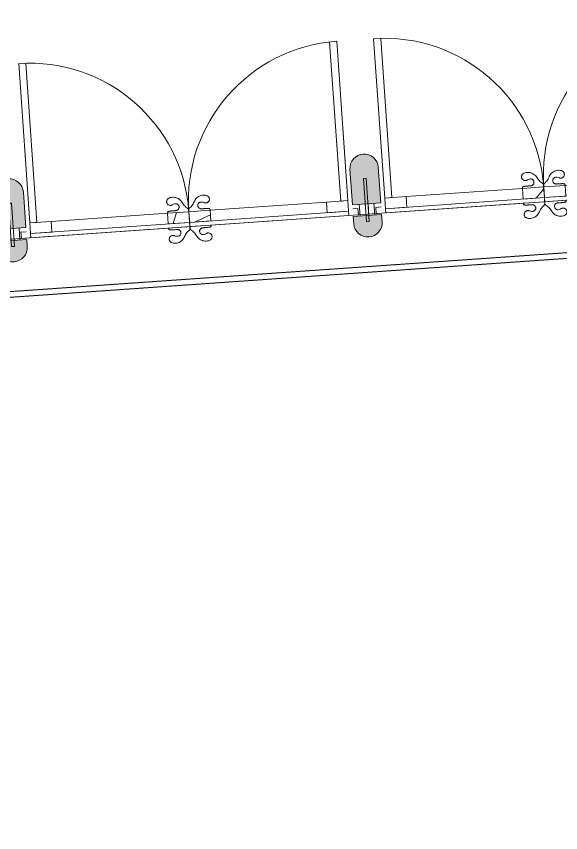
# Model space of a CAD drawing. Header units: millimetres. Extents: x 306 to 836129804, y -168137 to 818603917.
# Drawn here: x 833874965 to 833878791, y 817962327 to 817968062 of the extents above; entities that cross this region are included whole.
import ezdxf

# ---------------------------------------------------------------- set-up
doc = ezdxf.new("R2010")
doc.units = ezdxf.units.MM
doc.header["$LTSCALE"] = 3
doc.linetypes.add('Long Dash', pattern=[13.5, 9, -4.5])
doc.linetypes.add('Overhead', pattern=[1.7999999999999998, 1.2, -0.6])
for name, color, linetype, lineweight in [('A-214-M_CURT_WALL', 251, 'Continuous', 13), ('A-325-M_DOOR', 251, 'Continuous', 13), ('A-325-M_DOOR__FRAME', 251, 'Continuous', 13), ('A-325-MH_DOOR', 251, 'Long Dash', 13), ('A-770-ME_FFE_SA', 251, 'Continuous', 13), ('A-770-MH_FFE_SA', 251, 'Overhead', 13), ('A-810-M_ROOMS', 251, 'Continuous', 13), ('Z-060-M_DETAIL', 253, 'Continuous', 5), ('Z-060-M_LINE_MEDIUM', 253, 'Continuous', 9)]:
    doc.layers.add(name, color=color, linetype=linetype, lineweight=lineweight)
doc.layers.add('UAJ-00XREF', color=7, linetype='Continuous')
doc.layers.get('A-770-ME_FFE_SA').off()
pattern_1 = [(45, (-75339.977, -42104.152), (-898.0256121069153, 898.0256121069154), []), (45, (-75022.477, -42104.152), (1.13686837721616e-13, 1796.051224213831), []), (45, (-75657.477, -42104.152), (1.13686837721616e-13, 1796.051224213831), [])]

# ---------------------------------------------------------------- blocks, each defined once
blk = doc.blocks.new('DCW_02 - L_GF_LOBBY DOUBLE DOOR-29523074-0300')
at = {"layer": 'A-325-M_DOOR'}
h = blk.add_hatch(dxfattribs=at)
h.set_pattern_fill('FP_19', color=256, style=0, pattern_type=2)
h.set_pattern_definition(pattern_1)
h.paths.add_polyline_path([(-0.79374999990182, 30.00000000004516), (-0.8244813841889936, 105.0000000000281), (-149.9999999998966, 105.0000000000281), (-149.9999999998966, 30.00000000004516), (-69.99234513523356, 30.00000000004516)], flags=0)
h.paths.add_polyline_path([(-1119.999999999901, 30.00000000004516), (-969.9999999999181, 30.00000000004516), (-969.9999999999181, 105.0000000000454), (-1119.999999999901, 105.0000000000454), (-1119.999999999901, 73.49987121657942)], flags=0)
h = blk.add_hatch(dxfattribs=at)
h.set_pattern_fill('FP_19', color=256, style=0, pattern_type=2)
h.set_pattern_definition(pattern_1)
h.paths.add_polyline_path([(70.55746147611326, 30.00000000004516), (150.0000000000872, 30.00000000004516), (150.0000000000872, 105.0000000000281), (0.7937500000924047, 104.9160553090254), (0.8244813843622524, 30.00000000004516), (17.91310011009014, 30.00000000004516)], flags=0)
h.paths.add_polyline_path([(970.0000000000914, 30.00000000006249), (1120.000000000092, 30.00000000006249), (1120.000000000109, 105.0000000000454), (970.0000000000914, 105.0000000000454), (970.0000000000914, 73.49987121659674)], flags=0)
for p, q in [((-1120.000000000004, 1227.103233360909), (-1120.000000000004, 105.0000000000017)), ((-1070.000000000004, 1225.894796803516), (-1070.000000000004, 105.0000000000017)), ((1070.000000000004, 1225.936069173871), (1070.000000000004, 105.0000000000089)), ((1120.000000000004, 1227.146387786547), (1120.000000000004, 105.0000000000089)), ((-150.6959524162129, 105.0000000000036), (-970.0000000000045, 105.0000000000036)), ((-150.6959524162108, 104.9999999999951), (-0.8244813842864517, 104.9999999999962)), ((0.8244813842864517, 104.9999999999962), (150.6959524162108, 104.9999999999951)), ((970.0000000000036, 105.0000000000037), (150.6959524162123, 105.0000000000037)), ((-0.8244813842869931, 9.745804163685535e-12), (-150.6959524162108, 9.745804163685535e-12)), ((150.6959524162108, 9.745804163685535e-12), (0.8244813842869931, 9.745804163685535e-12))]:
    blk.add_line(p, q, dxfattribs=at)
at = {"layer": 'A-325-M_DOOR', "lineweight": 9}
for p, q in [((-1120.000000000004, 30.00000000000037), (-1120.000000000004, 105.0000000000036)), ((-1120.000000000004, 105.0000000000036), (-970.0000000000045, 105.0000000000036)), ((-970.0000000000045, 105.0000000000036), (-970.0000000000045, 30.00000000000037)), ((-150.0000000000005, 30.00000000000037), (-150.0000000000005, 105.0000000000036)), ((-0.7937500000000902, 105.0000000000036), (-0.7937500000000902, 30.00000000000037)), ((0.7937500000000902, 30.00000000000037), (0.7937500000000902, 105.0000000000037)), ((150, 105.0000000000037), (150, 30.00000000000037)), ((970.0000000000036, 30.00000000000037), (970.0000000000036, 105.0000000000037)), ((970.0000000000036, 105.0000000000037), (1120.000000000005, 105.0000000000037)), ((1120.000000000005, 105.0000000000037), (1120.000000000005, 30.00000000000037)), ((-970.0000000000045, 30.00000000000037), (-1120.000000000004, 30.00000000000037)), ((-0.7937500000000902, 30.00000000000037), (-150.0000000000005, 30.00000000000037)), ((150, 30.00000000000037), (0.7937500000000902, 30.00000000000037)), ((1120.000000000005, 30.00000000000037), (970.0000000000036, 30.00000000000037))]:
    blk.add_line(p, q, dxfattribs=at)
at = {"layer": 'A-325-M_DOOR', "flags": 128}
for points in [[(-139.2512654196576, 206.5319285868104), (-141.6881890910911, 204.650606052535), (-143.9725060734388, 202.4083908890272), (-146.0299188363139, 199.8207424976577), (-147.7875997686998, 196.9228703303081), (-149.1806931094634, 193.7696781086958), (-150.1587948539828, 190.4331408866609), (-150.6912338779206, 186.997202537034), (-150.7701029838553, 183.5508842251747), (-150.4104436390237, 180.1807580385106), (-149.6476336696319, 176.9640839137662), (-148.5326361154891, 173.9636817124693), (-147.1261372539285, 171.2251177802632), (-145.4112411551107, 168.6683419119228), (-143.3260925675726, 166.2398056506006), (-140.8811698016686, 164.0146709622172), (-138.1067552686629, 162.0679481289717), (-135.0533127290556, 160.4680045302397), (-131.7893016122212, 159.2699244746013), (-128.3964374446736, 158.5099000628855), (-124.9630174209831, 158.201748022827), (-121.5764230289364, 158.3362242702584), (-118.3160982716084, 158.8831734720025), (-115.2481167833805, 159.7959282313411), (-112.4219843362474, 161.0169707397623)], [(-0.8244813842864517, 104.9999999999962), (-0.896356964714316, 113.2266289735517), (-1.621758689491686, 121.4155281515652), (-4.998223073449537, 128.8007077476147), (-11.41141904396075, 133.918879856223), (-17.91310011000242, 138.9544149816908), (-23.81306245915443, 144.6819740785328), (-29.10545596211516, 150.9772723789663), (-33.84287886934772, 157.702211390803), (-38.14440948320403, 164.7142871168595), (-42.28571299212838, 171.823670953165), (-46.51132815376666, 178.8831369286899), (-51.10917009218967, 185.7014660722238), (-56.4022353656353, 191.996463183028), (-62.32374897402803, 197.7018004897651), (-68.91660858437184, 202.6153682409345), (-76.03638130354899, 206.725574620498), (-83.64715872197344, 209.8387217251288), (-91.55750675854028, 212.0878076816386), (-99.64869712438627, 213.5553912437255), (-107.8491537031337, 214.1688877522964), (-116.0706044386166, 213.938284969721), (-124.2109629220729, 212.7760546422986), (-132.1368114844198, 210.646938489587), (-139.2512654196576, 206.5319285868104)], [(139.2512654196576, 206.5319285868104), (132.1368114844198, 210.646938489587), (124.2109629220729, 212.7760546422986), (116.0706044386166, 213.938284969721), (107.8491537031337, 214.1688877522964), (99.64869712438627, 213.5553912437255), (91.55750675854028, 212.0878076816386), (83.64715872197344, 209.8387217251288), (76.03638130354899, 206.725574620498), (68.91660858437184, 202.6153682409345), (62.32374897402803, 197.7018004897651), (56.4022353656353, 191.996463183028), (51.10917009218967, 185.7014660722238), (46.51132815376666, 178.8831369286899), (42.28571299212838, 171.823670953165), (38.14440948320403, 164.7142871168595), (33.84287886934772, 157.702211390803), (29.10545596211516, 150.9772723789663), (23.81306245915443, 144.6819740785328), (17.91310011000242, 138.9544149816908), (11.41141904396075, 133.918879856223), (4.998223073449537, 128.8007077476147), (1.621758689491686, 121.4155281515652), (0.896356964714316, 113.2266289735517), (0.8244813842864517, 104.9999999999962)], [(112.4219843362474, 161.0169707397623), (115.2481167833805, 159.7959282313411), (118.3160982716084, 158.8831734720025), (121.5764230289364, 158.3362242702584), (124.9630174209831, 158.201748022827), (128.3964374446736, 158.5099000628855), (131.7893016122212, 159.2699244746013), (135.0533127290556, 160.4680045302397), (138.1067552686629, 162.0679481289717), (140.8811698016686, 164.0146709622172), (143.3260925675726, 166.2398056506006), (145.4112411551107, 168.6683419119228), (147.1261372539285, 171.2251177802632), (148.5326361154891, 173.9636817124693), (149.6476336696319, 176.9640839137662), (150.4104436390237, 180.1807580385106), (150.7701029838553, 183.5508842251747), (150.6912338779206, 186.997202537034), (150.1587948539828, 190.4331408866609), (149.1806931094634, 193.7696781086958), (147.7875997686998, 196.9228703303081), (146.0299188363139, 199.8207424976577), (143.9725060734388, 202.4083908890272), (141.6881890910911, 204.650606052535), (139.2512654196576, 206.5319285868104)], [(-88.978896678494, 119.2246537704947), (-91.8779560948356, 119.2241149011431), (-94.77704106641048, 119.2240519285548), (-97.67613673697952, 119.223582956487), (-100.5752282503074, 119.2218260886971), (-103.4743007501702, 119.2178994288727), (-106.3733452700669, 119.210885719055), (-109.2723755153633, 119.1997315803779), (-112.1714106459249, 119.1833508854005), (-115.0704394027484, 119.1599638441192), (-117.9693196456533, 119.1248060919404), (-120.8678740412414, 119.0723107288886), (-123.7659252556458, 118.996910844271), (-126.6632415185191, 118.8934799823492), (-129.5592356078444, 118.7597677082062), (-132.4532026024491, 118.592919877132), (-135.3446006234716, 118.3785600767157), (-138.2276447909282, 118.0747321876127), (-141.0774363255684, 117.5568911808538), (-143.838919690589, 116.6769434324586), (-146.3641507094001, 115.2712375626145), (-148.4193529648907, 113.239155092968), (-149.7878884762193, 110.6954709894178), (-150.496585808157, 107.8901320629073), (-150.6959524162108, 104.9999999999951)], [(-112.4219843362474, 161.0169707397623), (-104.6932380135294, 164.4995470034931), (-96.97080897505985, 166.5091271865357), (-89.25469476292588, 167.0457126300971)], [(-89.25469476292588, 167.0457126300971), (-86.43153895253425, 166.8002712839935), (-83.54353658793809, 166.191648545782), (-80.6587083728062, 165.192971058474), (-77.85462195209162, 163.7944217381192), (-75.21288432729531, 162.0068293188417), (-72.81218224928644, 159.8630300011515), (-70.7209632403961, 157.4163896111997), (-68.99109582665777, 154.7364971635623), (-67.65370163278718, 151.9027331719413), (-66.71783664869253, 148.996920336267), (-66.17200352196332, 146.0963951084881), (-65.98785972681347, 143.2685792656191), (-66.13937401875742, 140.4388278601426), (-66.65171490600318, 137.5321999885684), (-67.55400071592099, 134.6157859793615), (-68.85862009591305, 131.766784476597), (-70.5574614760223, 129.0671171538486), (-72.62032095692469, 126.5965181922144), (-74.9961361782823, 124.4251702509574), (-77.61707975229943, 122.6072251329117), (-80.40484893030582, 121.1764245046516), (-83.27796704371684, 120.1445377265504), (-86.15875835409122, 119.5026431264168), (-88.978896678494, 119.2246537704947)], [(88.978896678494, 119.2246537704947), (86.15875835409122, 119.5026431264168), (83.27796704371684, 120.1445377265504), (80.40484893030582, 121.1764245046516), (77.61707975229943, 122.6072251329117), (74.9961361782823, 124.4251702509574), (72.62032095692469, 126.5965181922144), (70.5574614760223, 129.0671171538486), (68.85862009591305, 131.766784476597), (67.55400071592099, 134.6157859793615), (66.65171490600318, 137.5321999885684), (66.13937401875742, 140.4388278601426), (65.98785972681347, 143.2685792656191), (66.17200352196332, 146.0963951084881), (66.71783664869253, 148.996920336267), (67.65370163278718, 151.9027331719413), (68.99109582665777, 154.7364971635623), (70.7209632403961, 157.4163896111997), (72.81218224928644, 159.8630300011515), (75.21288432729531, 162.0068293188417), (77.85462195209162, 163.7944217381192), (80.6587083728062, 165.192971058474), (83.54353658793809, 166.191648545782), (86.43153895253425, 166.8002712839935), (89.25469476292588, 167.0457126300971)], [(150.6959524162108, 104.9999999999951), (150.496585808157, 107.8901320629073), (149.7878884762193, 110.6954709894178), (148.4193529648907, 113.239155092968), (146.3641507094001, 115.2712375626145), (143.838919690589, 116.6769434324586), (141.0774363255684, 117.5568911808538), (138.2276447909282, 118.0747321876127), (135.3446006234716, 118.3785600767157), (132.4532026024491, 118.592919877132), (129.5592356078444, 118.7597677082062), (126.6632415185191, 118.8934799823492), (123.7659252556458, 118.996910844271), (120.8678740412414, 119.0723107288886), (117.9693196456533, 119.1248060919404), (115.0704394027484, 119.1599638441192), (112.1714106459249, 119.1833508854005), (109.2723755153633, 119.1997315803779), (106.3733452700669, 119.210885719055), (103.4743007501702, 119.2178994288727), (100.5752282503074, 119.2218260886971), (97.67613673697952, 119.223582956487), (94.77704106641048, 119.2240519285548), (91.8779560948356, 119.2241149011431), (88.978896678494, 119.2246537704947)], [(89.25469476292588, 167.0457126300971), (96.97080897505985, 166.5091271865357), (104.6932380135294, 164.4995470034931), (112.4219843362474, 161.0169707397623)], [(-150.6959524162108, 9.745804163685535e-12), (-150.496585808157, -2.890132062901945), (-149.7878884762193, -5.695470989412962), (-148.4193529648907, -8.239155092962074), (-146.3641507094001, -10.27123756260911), (-143.838919690589, -11.67694343245376), (-141.0774363255684, -12.55689118084897), (-138.2276447909288, -13.07473218760728), (-135.3446006234716, -13.37856007671038), (-132.4532026024486, -13.5929198771266), (-129.5592356078444, -13.75976770820085), (-126.6632415185191, -13.8934799823444), (-123.7659252556458, -13.99691084426619), (-120.8678740412414, -14.0723107288832), (-117.9693196456533, -14.12480609193503), (-115.0704394027484, -14.15996384411382), (-112.1714106459249, -14.18335088539563), (-109.2723755153633, -14.1997315803725), (-106.3733452700674, -14.21088571905017), (-103.4743007501702, -14.21789942886729), (-100.5752282503074, -14.22182608869178), (-97.67613673697896, -14.22358295648112), (-94.77704106641102, -14.22405192854997), (-91.8779560948356, -14.2241149011383), (-88.97889667849346, -14.22465377048928)], [(-139.251265419657, -101.531928586805), (-132.1368114844192, -105.6469384895822), (-124.2109629220723, -107.7760546422933), (-116.0706044386161, -108.9382849697157), (-107.8491537031332, -109.168887752291), (-99.64869712438573, -108.5553912437196), (-91.55750675853974, -107.0878076816332), (-83.6471587219729, -104.8387217251234), (-76.03638130354845, -101.7255746204931), (-68.91660858437184, -97.61536824092856), (-62.32374897402749, -92.70180048975976), (-56.4022353656353, -86.99646318302209), (-51.10917009218967, -80.70146607221784), (-46.51132815376612, -73.88313692868512), (-42.28571299212784, -66.82367095315959), (-38.14440948320403, -59.71428711685363), (-33.84287886934718, -52.70221139079709), (-29.10545596211516, -45.97727237895983), (-23.81306245915443, -39.68197407852687), (-17.91310011000242, -33.95441498168439), (-11.41141904396075, -28.91887985621705), (-4.998223073449537, -23.80070774760826), (-1.621758689491686, -16.41552815155928), (-0.896356964714316, -8.226628973545287), (-0.8244813842869931, 9.745804163685535e-12)], [(0.8244813842869931, 9.745804163685535e-12), (0.896356964714316, -8.226628973545287), (1.621758689491686, -16.41552815155928), (4.998223073449537, -23.80070774760826), (11.41141904396075, -28.91887985621705), (17.91310011000242, -33.95441498168439), (23.81306245915443, -39.68197407852687), (29.10545596211516, -45.97727237895983), (33.84287886934718, -52.70221139079709), (38.14440948320403, -59.71428711685363), (42.28571299212784, -66.82367095315959), (46.51132815376612, -73.88313692868512), (51.10917009218967, -80.70146607221784), (56.4022353656353, -86.99646318302209), (62.32374897402749, -92.70180048975976), (68.91660858437184, -97.61536824092856), (76.03638130354845, -101.7255746204931), (83.6471587219729, -104.8387217251234), (91.55750675853974, -107.0878076816332), (99.64869712438573, -108.5553912437196), (107.8491537031332, -109.168887752291), (116.0706044386161, -108.9382849697157), (124.2109629220723, -107.7760546422933), (132.1368114844192, -105.6469384895822), (139.251265419657, -101.531928586805)], [(88.97889667849346, -14.22465377048928), (91.8779560948356, -14.2241149011383), (94.77704106641102, -14.22405192854997), (97.67613673697896, -14.22358295648112), (100.5752282503074, -14.22182608869178), (103.4743007501702, -14.21789942886729), (106.3733452700674, -14.21088571905017), (109.2723755153633, -14.1997315803725), (112.1714106459249, -14.18335088539563), (115.0704394027484, -14.15996384411382), (117.9693196456533, -14.12480609193503), (120.8678740412414, -14.0723107288832), (123.7659252556458, -13.99691084426619), (126.6632415185191, -13.8934799823444), (129.5592356078444, -13.75976770820085), (132.4532026024486, -13.5929198771266), (135.3446006234716, -13.37856007671038), (138.2276447909288, -13.07473218760728), (141.0774363255684, -12.55689118084897), (143.838919690589, -11.67694343245376), (146.3641507094001, -10.27123756260911), (148.4193529648907, -8.239155092962074), (149.7878884762193, -5.695470989412962), (150.496585808157, -2.890132062901945), (150.6959524162108, 9.745804163685535e-12)], [(-112.4219843362474, -56.01697073975694), (-115.2481167833805, -54.79592823133522), (-118.3160982716084, -53.88317347199769), (-121.5764230289359, -53.33622427025252), (-124.9630174209836, -53.20174802282162), (-128.3964374446736, -53.50990006288011), (-131.7893016122206, -54.26992447459588), (-135.0533127290556, -55.46800453023434), (-138.1067552686624, -57.06794812896635), (-140.8811698016681, -59.01467096221182), (-143.3260925675726, -61.23980565059522), (-145.4112411551102, -63.66834191191744), (-147.126137253928, -66.22511778025843), (-148.5326361154886, -68.96368171246344), (-149.6476336696314, -71.96408391376085), (-150.4104436390232, -75.18075803850574), (-150.7701029838553, -78.55088422516988), (-150.69123387792, -81.9972025370286), (-150.1587948539823, -85.43314088665552), (-149.1806931094629, -88.76967810869041), (-147.7875997686998, -91.92287033030325), (-146.0299188363134, -94.8207424976529), (-143.9725060734383, -97.40839088902183), (-141.6881890910905, -99.65060605253016), (-139.251265419657, -101.531928586805)], [(-89.25469476292534, -62.04571263009174), (-96.97080897505931, -61.50912718652975), (-104.6932380135288, -59.49954700348778), (-112.4219843362474, -56.01697073975694)], [(-88.97889667849346, -14.22465377048928), (-86.15875835409176, -14.50264312641145), (-83.27796704371684, -15.14453772654506), (-80.40484893030582, -16.17642450464571), (-77.61707975229997, -17.60722513290579), (-74.99613617828284, -19.42517025095208), (-72.62032095692469, -21.59651819220904), (-70.55746147602284, -24.06711715384272), (-68.8586200959136, -26.76678447659163), (-67.55400071592099, -29.61578597935613), (-66.65171490600318, -32.53219998856252), (-66.13937401875742, -35.43882786013665), (-65.98785972681293, -38.26857926561314), (-66.17200352196386, -41.09639510848324), (-66.71783664869197, -43.99692033626167), (-67.65370163278718, -46.90273317193543), (-68.99109582665777, -49.73649716355636), (-70.7209632403961, -52.41638961119381), (-72.81218224928644, -54.86303000114619), (-75.21288432729531, -57.00682931883637), (-77.85462195209108, -58.79442173811384), (-80.6587083728062, -60.19297105846811), (-83.54353658793809, -61.19164854577662), (-86.43153895253371, -61.80027128398761), (-89.25469476292534, -62.04571263009174)], [(89.25469476292534, -62.04571263009174), (86.43153895253371, -61.80027128398761), (83.54353658793809, -61.19164854577662), (80.6587083728062, -60.19297105846811), (77.85462195209108, -58.79442173811384), (75.21288432729531, -57.00682931883637), (72.81218224928644, -54.86303000114619), (70.7209632403961, -52.41638961119381), (68.99109582665777, -49.73649716355636), (67.65370163278718, -46.90273317193543), (66.71783664869197, -43.99692033626167), (66.17200352196386, -41.09639510848324), (65.98785972681293, -38.26857926561314), (66.13937401875742, -35.43882786013665), (66.65171490600318, -32.53219998856252), (67.55400071592099, -29.61578597935613), (68.8586200959136, -26.76678447659163), (70.55746147602284, -24.06711715384272), (72.62032095692469, -21.59651819220904), (74.99613617828284, -19.42517025095208), (77.61707975229997, -17.60722513290579), (80.40484893030582, -16.17642450464571), (83.27796704371684, -15.14453772654506), (86.15875835409176, -14.50264312641145), (88.97889667849346, -14.22465377048928)], [(112.4219843362474, -56.01697073975694), (104.6932380135288, -59.49954700348778), (96.97080897505931, -61.50912718652975), (89.25469476292534, -62.04571263009174)], [(139.251265419657, -101.531928586805), (141.6881890910905, -99.65060605253016), (143.9725060734383, -97.40839088902183), (146.0299188363134, -94.8207424976529), (147.7875997686998, -91.92287033030325), (149.1806931094629, -88.76967810869041), (150.1587948539823, -85.43314088665552), (150.69123387792, -81.9972025370286), (150.7701029838553, -78.55088422516988), (150.4104436390232, -75.18075803850574), (149.6476336696314, -71.96408391376085), (148.5326361154886, -68.96368171246344), (147.126137253928, -66.22511778025843), (145.4112411551102, -63.66834191191744), (143.3260925675726, -61.23980565059522), (140.8811698016681, -59.01467096221182), (138.1067552686624, -57.06794812896635), (135.0533127290556, -55.46800453023434), (131.7893016122206, -54.26992447459588), (128.3964374446736, -53.50990006288011), (124.9630174209836, -53.20174802282162), (121.5764230289359, -53.33622427025252), (118.3160982716084, -53.88317347199769), (115.2481167833805, -54.79592823133522), (112.4219843362474, -56.01697073975694)]]:
    blk.add_lwpolyline(points, dxfattribs=at)
at = {"layer": 'A-325-M_DOOR'}
for centre, radius, start, end in [((-1122.105208178128, 105.0000000000018), 1122.105208178127, 359.9999999999996, 89.8925059669235), ((1122.148444474281, 105.0000000000016), 1122.148444474281, 90.10969749742549, 179.9999999999999)]:
    blk.add_arc(centre, radius, start, end, dxfattribs=at)
at = {"layer": 'A-325-M_DOOR__FRAME'}
for p, q in [((-1120.000000000004, 0), (-1120.000000000004, 30.00000000000037)), ((-1120.000000000004, 30.00000000000037), (-0.7937500000000902, 30.00000000000037)), ((-150.6959524162126, 0), (-1120.000000000004, 0)), ((-0.7937500000000902, 30.00000000000037), (-0.7937500000000902, 0)), ((0.7937500000000902, 0), (0.7937500000000902, 30.00000000000037)), ((0.7937500000000902, 30.00000000000037), (1120.000000000005, 30.00000000000037)), ((1120.000000000005, 0), (150.6959524162127, 0)), ((1120.000000000005, 30.00000000000037), (1120.000000000005, 0))]:
    blk.add_line(p, q, dxfattribs=at)
at = {"layer": 'A-325-MH_DOOR'}
for p, q in [((-1120.000000000004, 105.0000000000018), (-1070.000000000004, 105.0000000000018)), ((1120.000000000004, 105.000000000009), (1070.000000000004, 105.000000000009))]:
    blk.add_line(p, q, dxfattribs=at)
blk = doc.blocks.new('Circular Mullion - ARC_CW_TYPICAL MULLION-25933728-0300')
at = {"layer": 'Z-060-M_LINE_MEDIUM', "lineweight": 18}
h = blk.add_hatch(color=256, dxfattribs=at)
h.paths.add_polyline_path([(-6.930349627509713e-11, 160.0001288222208), (-25.88190451031333, 156.5927114511275), (-50.00000000004061, 146.6026692007185), (-70.71067811872659, 130.7108069408835), (-90.01133175545297, 101.7705784488066), (-96.5925826289706, 85.8820333324702), (-100.0000000000812, 60.00012882222618), (-100.0000000000812, 10.00012882216824), (99.9999999999253, 10.00012882216824), (99.9999999999253, 60.00012882222618), (96.59258262879735, 85.8820333324702), (86.60254037835367, 110.0001288222495), (70.71067811857066, 130.7108069408835), (49.99999999993666, 146.6026692006665), (25.88190451017472, 156.5927114511275), (9.999999999945748, 158.6836038463403)], flags=0)
h.paths.add_polyline_path([(-22.85207842567847, -73.49987121659674), (-100.0000000000812, -73.49987121659674), (-100.0000000000812, -323.4998116815447), (-96.5925826289706, -349.3817161918234), (-86.60254037856157, -373.4998116815333), (-70.71067811874391, -394.210489800202), (-50.00000000009259, -410.102352059985), (-22.85207842567847, -420.4912784817248), (-5.197762220632285e-11, -423.4998116815393), (25.88190451020937, -420.0923943104806), (49.99999999991933, -410.102352059985), (70.71067811855333, -394.2104898002193), (86.60254037837099, -373.4998116814987), (96.59258262879735, -349.381716191754), (99.9999999999253, -323.4998116815447), (99.9999999999253, -73.49987121659674)], flags=0)
at = {"layer": 'Z-060-M_DETAIL', "lineweight": 18}
for p, q in [((-99.9999999999991, 60.00012882228518), (-99.999999999999, 10.00012882222638)), ((100.0000000000011, 10.00012882222702), (100.000000000001, 60.00012882228619)), ((-99.999999999999, 10.00012882222638), (100.0000000000011, 10.00012882222702)), ((100.0000000000007, -73.49987121653935), (-99.99999999999937, -73.49987121653999)), ((-99.99999999999937, -73.49987121653999), (-99.99999999999898, -323.4998116814805)), ((100.0000000000011, -323.4998116814814), (100.0000000000007, -73.49987121653935))]:
    blk.add_line(p, q, dxfattribs=at)
for centre, start, end in [((9.644285370313811e-13, 60.00012882228535), 4.389165460419653e-13, 180), ((1.049027531507818e-12, -323.499811681481), 180, 359.9999999999993)]:
    blk.add_arc(centre, 100.0000000000001, start, end, dxfattribs=at)
at = {"layer": 'Z-060-M_LINE_MEDIUM'}
for p, q in [((-62.9999999999993, 0.0001288222264391472), (-99.99999999999898, 0.0001288222263751799)), ((-62.99999999999923, -43.99999997875487), (-62.9999999999993, 0.0001288222264380412)), ((-51.70955868577837, 10.00012882222653), (-51.70955868577823, -73.49987121653984)), ((-9.99999999999969, 52.50012878340168), (-9.99999999999969, -252.4999025251603)), ((10.00000000000098, 52.5001287834017), (-9.99999999999969, 52.50012878340168)), ((10.00000000000098, -252.4999025251603), (10.00000000000098, 52.50012878340168)), ((51.70955868577257, 10.00012882222687), (51.70955868577271, -73.4998712165395)), ((62.9999999999993, 0.0001288222264391472), (100.0000000000011, 0.0001288222263751799)), ((62.99999999999923, -43.99999997875487), (62.9999999999993, 0.0001288222264380412)), ((-62.99999999999923, -43.99999997875487), (-99.9999999999989, -43.99999997875493)), ((62.99999999999923, -43.99999997875487), (100.0000000000012, -43.99999997875493)), ((-9.99999999999969, -252.4999025251603), (10.00000000000098, -252.4999025251603))]:
    blk.add_line(p, q, dxfattribs=at)
blk = doc.blocks.new('Circular Mullion - CERAMIC_MULLIONS-INTERIOR-33907926-0300')
at = {"layer": 'A-214-M_CURT_WALL', "lineweight": 9}
for p, q in [((-9.999999999999318, 73.49987121653969), (-9.999999999999453, -10.0001288222189)), ((9.999999999999453, -10.0001288222189), (9.999999999999318, 73.49987121653969))]:
    blk.add_line(p, q, dxfattribs=at)
blk = doc.blocks.new('DCW_02 - L_GF_LOBBY DOUBLE DOOR-V142-0300')
at = {"layer": 'A-325-M_DOOR'}
h = blk.add_hatch(dxfattribs=at)
h.set_pattern_fill('FP_99', color=256, style=0, pattern_type=2)
h.set_pattern_definition([(45, (-77839.977, -42104.152), (-898.0256121069153, 898.0256121069154), []), (45, (-77522.477, -42104.152), (1.13686837721616e-13, 1796.051224213831), []), (45, (-78157.477, -42104.152), (1.13686837721616e-13, 1796.051224213831), [])])
h.paths.add_polyline_path([(-0.8244813842063196, 30.00000000004516), (-0.793749999919146, 30.00000000004516), (-0.8244813842063196, 105.0000000000281), (-149.9999999999139, 105.0000000000281), (-149.9999999999139, 30.00000000004516), (-70.55746147594, 30.00000000004516)], flags=0)
h.paths.add_polyline_path([(-1014.599402370702, 30.00000000004516), (-969.9999999999181, 30.00000000004516), (-969.9999999999181, 105.0000000000454), (-1119.999999999919, 105.0000000000454), (-1119.999999999919, 30.00000000004516)], flags=0)
for p, q in [((-1120.000000000004, 1227.103233360909), (-1120.000000000004, 105.0000000000017)), ((-1070.000000000004, 1225.894796803516), (-1070.000000000004, 105.0000000000017)), ((1070.000000000004, 1225.936069173871), (1070.000000000004, 105.0000000000089)), ((1120.000000000004, 1227.146387786547), (1120.000000000004, 105.0000000000089)), ((-152.8723827256503, 105.0000000000036), (-970.0000000000045, 105.0000000000036)), ((-150.6959524162108, 104.9999999999951), (-0.8244813842864517, 104.9999999999962)), ((0.8244813842864517, 104.9999999999962), (150.6959524162108, 104.9999999999951)), ((970.0000000000036, 105.0000000000037), (150.6959524162123, 105.0000000000037)), ((-0.8244813842869931, 9.745804163685535e-12), (-150.6959524162108, 9.745804163685535e-12)), ((150.6959524162108, 9.745804163685535e-12), (0.8244813842869931, 9.745804163685535e-12))]:
    blk.add_line(p, q, dxfattribs=at)
at = {"layer": 'A-325-M_DOOR', "lineweight": 9}
for p, q in [((-1120.000000000004, 30.00000000000037), (-1120.000000000004, 105.0000000000036)), ((-1120.000000000004, 105.0000000000036), (-970.0000000000045, 105.0000000000036)), ((-970.0000000000045, 105.0000000000036), (-970.0000000000045, 30.00000000000037)), ((-150.0000000000005, 30.00000000000037), (-150.0000000000005, 105.0000000000036)), ((-0.7937500000000902, 105.0000000000036), (-0.7937500000000902, 30.00000000000037)), ((0.7937500000000902, 30.00000000000037), (0.7937500000000902, 105.0000000000037)), ((150, 105.0000000000037), (150, 30.00000000000037)), ((970.0000000000036, 30.00000000000037), (970.0000000000036, 105.0000000000037)), ((970.0000000000036, 105.0000000000037), (1120.000000000005, 105.0000000000037)), ((1120.000000000005, 105.0000000000037), (1120.000000000005, 30.00000000000037)), ((-970.0000000000045, 30.00000000000037), (-1120.000000000004, 30.00000000000037)), ((-0.7937500000000902, 30.00000000000037), (-150.0000000000005, 30.00000000000037)), ((150, 30.00000000000037), (0.7937500000000902, 30.00000000000037)), ((1120.000000000005, 30.00000000000037), (970.0000000000036, 30.00000000000037))]:
    blk.add_line(p, q, dxfattribs=at)
at = {"layer": 'A-325-M_DOOR', "flags": 128}
for points in [[(-139.2512654196576, 206.5319285868104), (-141.6881890910911, 204.650606052535), (-143.9725060734388, 202.4083908890272), (-146.0299188363139, 199.8207424976577), (-147.7875997686998, 196.9228703303081), (-149.1806931094634, 193.7696781086958), (-150.1587948539828, 190.4331408866609), (-150.6912338779206, 186.997202537034), (-150.7701029838553, 183.5508842251747), (-150.4104436390237, 180.1807580385106), (-149.6476336696319, 176.9640839137662), (-148.5326361154891, 173.9636817124693), (-147.1261372539285, 171.2251177802632), (-145.4112411551107, 168.6683419119228), (-143.3260925675726, 166.2398056506006), (-140.8811698016686, 164.0146709622172), (-138.1067552686629, 162.0679481289717), (-135.0533127290556, 160.4680045302397), (-131.7893016122212, 159.2699244746013), (-128.3964374446736, 158.5099000628855), (-124.9630174209831, 158.201748022827), (-121.5764230289364, 158.3362242702584), (-118.3160982716084, 158.8831734720025), (-115.2481167833805, 159.7959282313411), (-112.4219843362474, 161.0169707397623)], [(-0.8244813842864517, 104.9999999999962), (-0.896356964714316, 113.2266289735517), (-1.621758689491686, 121.4155281515652), (-4.998223073449537, 128.8007077476147), (-11.41141904396075, 133.918879856223), (-17.91310011000242, 138.9544149816908), (-23.81306245915443, 144.6819740785328), (-29.10545596211516, 150.9772723789663), (-33.84287886934772, 157.702211390803), (-38.14440948320403, 164.7142871168595), (-42.28571299212838, 171.823670953165), (-46.51132815376666, 178.8831369286899), (-51.10917009218967, 185.7014660722238), (-56.4022353656353, 191.996463183028), (-62.32374897402803, 197.7018004897651), (-68.91660858437184, 202.6153682409345), (-76.03638130354899, 206.725574620498), (-83.64715872197344, 209.8387217251288), (-91.55750675854028, 212.0878076816386), (-99.64869712438627, 213.5553912437255), (-107.8491537031337, 214.1688877522964), (-116.0706044386166, 213.938284969721), (-124.2109629220729, 212.7760546422986), (-132.1368114844198, 210.646938489587), (-139.2512654196576, 206.5319285868104)], [(139.2512654196576, 206.5319285868104), (132.1368114844198, 210.646938489587), (124.2109629220729, 212.7760546422986), (116.0706044386166, 213.938284969721), (107.8491537031337, 214.1688877522964), (99.64869712438627, 213.5553912437255), (91.55750675854028, 212.0878076816386), (83.64715872197344, 209.8387217251288), (76.03638130354899, 206.725574620498), (68.91660858437184, 202.6153682409345), (62.32374897402803, 197.7018004897651), (56.4022353656353, 191.996463183028), (51.10917009218967, 185.7014660722238), (46.51132815376666, 178.8831369286899), (42.28571299212838, 171.823670953165), (38.14440948320403, 164.7142871168595), (33.84287886934772, 157.702211390803), (29.10545596211516, 150.9772723789663), (23.81306245915443, 144.6819740785328), (17.91310011000242, 138.9544149816908), (11.41141904396075, 133.918879856223), (4.998223073449537, 128.8007077476147), (1.621758689491686, 121.4155281515652), (0.896356964714316, 113.2266289735517), (0.8244813842864517, 104.9999999999962)], [(112.4219843362474, 161.0169707397623), (115.2481167833805, 159.7959282313411), (118.3160982716084, 158.8831734720025), (121.5764230289364, 158.3362242702584), (124.9630174209831, 158.201748022827), (128.3964374446736, 158.5099000628855), (131.7893016122212, 159.2699244746013), (135.0533127290556, 160.4680045302397), (138.1067552686629, 162.0679481289717), (140.8811698016686, 164.0146709622172), (143.3260925675726, 166.2398056506006), (145.4112411551107, 168.6683419119228), (147.1261372539285, 171.2251177802632), (148.5326361154891, 173.9636817124693), (149.6476336696319, 176.9640839137662), (150.4104436390237, 180.1807580385106), (150.7701029838553, 183.5508842251747), (150.6912338779206, 186.997202537034), (150.1587948539828, 190.4331408866609), (149.1806931094634, 193.7696781086958), (147.7875997686998, 196.9228703303081), (146.0299188363139, 199.8207424976577), (143.9725060734388, 202.4083908890272), (141.6881890910911, 204.650606052535), (139.2512654196576, 206.5319285868104)], [(-88.978896678494, 119.2246537704947), (-91.8779560948356, 119.2241149011431), (-94.77704106641048, 119.2240519285548), (-97.67613673697952, 119.223582956487), (-100.5752282503074, 119.2218260886971), (-103.4743007501702, 119.2178994288727), (-106.3733452700669, 119.210885719055), (-109.2723755153633, 119.1997315803779), (-112.1714106459249, 119.1833508854005), (-115.0704394027484, 119.1599638441192), (-117.9693196456533, 119.1248060919404), (-120.8678740412414, 119.0723107288886), (-123.7659252556458, 118.996910844271), (-126.6632415185191, 118.8934799823492), (-129.5592356078444, 118.7597677082062), (-132.4532026024491, 118.592919877132), (-135.3446006234716, 118.3785600767157), (-138.2276447909282, 118.0747321876127), (-141.0774363255684, 117.5568911808538), (-143.838919690589, 116.6769434324586), (-146.3641507094001, 115.2712375626145), (-148.4193529648907, 113.239155092968), (-149.7878884762193, 110.6954709894178), (-150.496585808157, 107.8901320629073), (-150.6959524162108, 104.9999999999951)], [(-112.4219843362474, 161.0169707397623), (-104.6932380135294, 164.4995470034931), (-96.97080897505985, 166.5091271865357), (-89.25469476292588, 167.0457126300971)], [(-89.25469476292588, 167.0457126300971), (-86.43153895253425, 166.8002712839935), (-83.54353658793809, 166.191648545782), (-80.6587083728062, 165.192971058474), (-77.85462195209162, 163.7944217381192), (-75.21288432729531, 162.0068293188417), (-72.81218224928644, 159.8630300011515), (-70.7209632403961, 157.4163896111997), (-68.99109582665777, 154.7364971635623), (-67.65370163278718, 151.9027331719413), (-66.71783664869253, 148.996920336267), (-66.17200352196332, 146.0963951084881), (-65.98785972681347, 143.2685792656191), (-66.13937401875742, 140.4388278601426), (-66.65171490600318, 137.5321999885684), (-67.55400071592099, 134.6157859793615), (-68.85862009591305, 131.766784476597), (-70.5574614760223, 129.0671171538486), (-72.62032095692469, 126.5965181922144), (-74.9961361782823, 124.4251702509574), (-77.61707975229943, 122.6072251329117), (-80.40484893030582, 121.1764245046516), (-83.27796704371684, 120.1445377265504), (-86.15875835409122, 119.5026431264168), (-88.978896678494, 119.2246537704947)], [(88.978896678494, 119.2246537704947), (86.15875835409122, 119.5026431264168), (83.27796704371684, 120.1445377265504), (80.40484893030582, 121.1764245046516), (77.61707975229943, 122.6072251329117), (74.9961361782823, 124.4251702509574), (72.62032095692469, 126.5965181922144), (70.5574614760223, 129.0671171538486), (68.85862009591305, 131.766784476597), (67.55400071592099, 134.6157859793615), (66.65171490600318, 137.5321999885684), (66.13937401875742, 140.4388278601426), (65.98785972681347, 143.2685792656191), (66.17200352196332, 146.0963951084881), (66.71783664869253, 148.996920336267), (67.65370163278718, 151.9027331719413), (68.99109582665777, 154.7364971635623), (70.7209632403961, 157.4163896111997), (72.81218224928644, 159.8630300011515), (75.21288432729531, 162.0068293188417), (77.85462195209162, 163.7944217381192), (80.6587083728062, 165.192971058474), (83.54353658793809, 166.191648545782), (86.43153895253425, 166.8002712839935), (89.25469476292588, 167.0457126300971)], [(150.6959524162108, 104.9999999999951), (150.496585808157, 107.8901320629073), (149.7878884762193, 110.6954709894178), (148.4193529648907, 113.239155092968), (146.3641507094001, 115.2712375626145), (143.838919690589, 116.6769434324586), (141.0774363255684, 117.5568911808538), (138.2276447909282, 118.0747321876127), (135.3446006234716, 118.3785600767157), (132.4532026024491, 118.592919877132), (129.5592356078444, 118.7597677082062), (126.6632415185191, 118.8934799823492), (123.7659252556458, 118.996910844271), (120.8678740412414, 119.0723107288886), (117.9693196456533, 119.1248060919404), (115.0704394027484, 119.1599638441192), (112.1714106459249, 119.1833508854005), (109.2723755153633, 119.1997315803779), (106.3733452700669, 119.210885719055), (103.4743007501702, 119.2178994288727), (100.5752282503074, 119.2218260886971), (97.67613673697952, 119.223582956487), (94.77704106641048, 119.2240519285548), (91.8779560948356, 119.2241149011431), (88.978896678494, 119.2246537704947)], [(89.25469476292588, 167.0457126300971), (96.97080897505985, 166.5091271865357), (104.6932380135294, 164.4995470034931), (112.4219843362474, 161.0169707397623)], [(-150.6959524162108, 9.745804163685535e-12), (-150.496585808157, -2.890132062901945), (-149.7878884762193, -5.695470989412962), (-148.4193529648907, -8.239155092962074), (-146.3641507094001, -10.27123756260911), (-143.838919690589, -11.67694343245376), (-141.0774363255684, -12.55689118084897), (-138.2276447909288, -13.07473218760728), (-135.3446006234716, -13.37856007671038), (-132.4532026024486, -13.5929198771266), (-129.5592356078444, -13.75976770820085), (-126.6632415185191, -13.8934799823444), (-123.7659252556458, -13.99691084426619), (-120.8678740412414, -14.0723107288832), (-117.9693196456533, -14.12480609193503), (-115.0704394027484, -14.15996384411382), (-112.1714106459249, -14.18335088539563), (-109.2723755153633, -14.1997315803725), (-106.3733452700674, -14.21088571905017), (-103.4743007501702, -14.21789942886729), (-100.5752282503074, -14.22182608869178), (-97.67613673697896, -14.22358295648112), (-94.77704106641102, -14.22405192854997), (-91.8779560948356, -14.2241149011383), (-88.97889667849346, -14.22465377048928)], [(-139.251265419657, -101.531928586805), (-132.1368114844192, -105.6469384895822), (-124.2109629220723, -107.7760546422933), (-116.0706044386161, -108.9382849697157), (-107.8491537031332, -109.168887752291), (-99.64869712438573, -108.5553912437196), (-91.55750675853974, -107.0878076816332), (-83.6471587219729, -104.8387217251234), (-76.03638130354845, -101.7255746204931), (-68.91660858437184, -97.61536824092856), (-62.32374897402749, -92.70180048975976), (-56.4022353656353, -86.99646318302209), (-51.10917009218967, -80.70146607221784), (-46.51132815376612, -73.88313692868512), (-42.28571299212784, -66.82367095315959), (-38.14440948320403, -59.71428711685363), (-33.84287886934718, -52.70221139079709), (-29.10545596211516, -45.97727237895983), (-23.81306245915443, -39.68197407852687), (-17.91310011000242, -33.95441498168439), (-11.41141904396075, -28.91887985621705), (-4.998223073449537, -23.80070774760826), (-1.621758689491686, -16.41552815155928), (-0.896356964714316, -8.226628973545287), (-0.8244813842869931, 9.745804163685535e-12)], [(0.8244813842869931, 9.745804163685535e-12), (0.896356964714316, -8.226628973545287), (1.621758689491686, -16.41552815155928), (4.998223073449537, -23.80070774760826), (11.41141904396075, -28.91887985621705), (17.91310011000242, -33.95441498168439), (23.81306245915443, -39.68197407852687), (29.10545596211516, -45.97727237895983), (33.84287886934718, -52.70221139079709), (38.14440948320403, -59.71428711685363), (42.28571299212784, -66.82367095315959), (46.51132815376612, -73.88313692868512), (51.10917009218967, -80.70146607221784), (56.4022353656353, -86.99646318302209), (62.32374897402749, -92.70180048975976), (68.91660858437184, -97.61536824092856), (76.03638130354845, -101.7255746204931), (83.6471587219729, -104.8387217251234), (91.55750675853974, -107.0878076816332), (99.64869712438573, -108.5553912437196), (107.8491537031332, -109.168887752291), (116.0706044386161, -108.9382849697157), (124.2109629220723, -107.7760546422933), (132.1368114844192, -105.6469384895822), (139.251265419657, -101.531928586805)], [(88.97889667849346, -14.22465377048928), (91.8779560948356, -14.2241149011383), (94.77704106641102, -14.22405192854997), (97.67613673697896, -14.22358295648112), (100.5752282503074, -14.22182608869178), (103.4743007501702, -14.21789942886729), (106.3733452700674, -14.21088571905017), (109.2723755153633, -14.1997315803725), (112.1714106459249, -14.18335088539563), (115.0704394027484, -14.15996384411382), (117.9693196456533, -14.12480609193503), (120.8678740412414, -14.0723107288832), (123.7659252556458, -13.99691084426619), (126.6632415185191, -13.8934799823444), (129.5592356078444, -13.75976770820085), (132.4532026024486, -13.5929198771266), (135.3446006234716, -13.37856007671038), (138.2276447909288, -13.07473218760728), (141.0774363255684, -12.55689118084897), (143.838919690589, -11.67694343245376), (146.3641507094001, -10.27123756260911), (148.4193529648907, -8.239155092962074), (149.7878884762193, -5.695470989412962), (150.496585808157, -2.890132062901945), (150.6959524162108, 9.745804163685535e-12)], [(-112.4219843362474, -56.01697073975694), (-115.2481167833805, -54.79592823133522), (-118.3160982716084, -53.88317347199769), (-121.5764230289359, -53.33622427025252), (-124.9630174209836, -53.20174802282162), (-128.3964374446736, -53.50990006288011), (-131.7893016122206, -54.26992447459588), (-135.0533127290556, -55.46800453023434), (-138.1067552686624, -57.06794812896635), (-140.8811698016681, -59.01467096221182), (-143.3260925675726, -61.23980565059522), (-145.4112411551102, -63.66834191191744), (-147.126137253928, -66.22511778025843), (-148.5326361154886, -68.96368171246344), (-149.6476336696314, -71.96408391376085), (-150.4104436390232, -75.18075803850574), (-150.7701029838553, -78.55088422516988), (-150.69123387792, -81.9972025370286), (-150.1587948539823, -85.43314088665552), (-149.1806931094629, -88.76967810869041), (-147.7875997686998, -91.92287033030325), (-146.0299188363134, -94.8207424976529), (-143.9725060734383, -97.40839088902183), (-141.6881890910905, -99.65060605253016), (-139.251265419657, -101.531928586805)], [(-89.25469476292534, -62.04571263009174), (-96.97080897505931, -61.50912718652975), (-104.6932380135288, -59.49954700348778), (-112.4219843362474, -56.01697073975694)], [(-88.97889667849346, -14.22465377048928), (-86.15875835409176, -14.50264312641145), (-83.27796704371684, -15.14453772654506), (-80.40484893030582, -16.17642450464571), (-77.61707975229997, -17.60722513290579), (-74.99613617828284, -19.42517025095208), (-72.62032095692469, -21.59651819220904), (-70.55746147602284, -24.06711715384272), (-68.8586200959136, -26.76678447659163), (-67.55400071592099, -29.61578597935613), (-66.65171490600318, -32.53219998856252), (-66.13937401875742, -35.43882786013665), (-65.98785972681293, -38.26857926561314), (-66.17200352196386, -41.09639510848324), (-66.71783664869197, -43.99692033626167), (-67.65370163278718, -46.90273317193543), (-68.99109582665777, -49.73649716355636), (-70.7209632403961, -52.41638961119381), (-72.81218224928644, -54.86303000114619), (-75.21288432729531, -57.00682931883637), (-77.85462195209108, -58.79442173811384), (-80.6587083728062, -60.19297105846811), (-83.54353658793809, -61.19164854577662), (-86.43153895253371, -61.80027128398761), (-89.25469476292534, -62.04571263009174)], [(89.25469476292534, -62.04571263009174), (86.43153895253371, -61.80027128398761), (83.54353658793809, -61.19164854577662), (80.6587083728062, -60.19297105846811), (77.85462195209108, -58.79442173811384), (75.21288432729531, -57.00682931883637), (72.81218224928644, -54.86303000114619), (70.7209632403961, -52.41638961119381), (68.99109582665777, -49.73649716355636), (67.65370163278718, -46.90273317193543), (66.71783664869197, -43.99692033626167), (66.17200352196386, -41.09639510848324), (65.98785972681293, -38.26857926561314), (66.13937401875742, -35.43882786013665), (66.65171490600318, -32.53219998856252), (67.55400071592099, -29.61578597935613), (68.8586200959136, -26.76678447659163), (70.55746147602284, -24.06711715384272), (72.62032095692469, -21.59651819220904), (74.99613617828284, -19.42517025095208), (77.61707975229997, -17.60722513290579), (80.40484893030582, -16.17642450464571), (83.27796704371684, -15.14453772654506), (86.15875835409176, -14.50264312641145), (88.97889667849346, -14.22465377048928)], [(112.4219843362474, -56.01697073975694), (104.6932380135288, -59.49954700348778), (96.97080897505931, -61.50912718652975), (89.25469476292534, -62.04571263009174)], [(139.251265419657, -101.531928586805), (141.6881890910905, -99.65060605253016), (143.9725060734383, -97.40839088902183), (146.0299188363134, -94.8207424976529), (147.7875997686998, -91.92287033030325), (149.1806931094629, -88.76967810869041), (150.1587948539823, -85.43314088665552), (150.69123387792, -81.9972025370286), (150.7701029838553, -78.55088422516988), (150.4104436390232, -75.18075803850574), (149.6476336696314, -71.96408391376085), (148.5326361154886, -68.96368171246344), (147.126137253928, -66.22511778025843), (145.4112411551102, -63.66834191191744), (143.3260925675726, -61.23980565059522), (140.8811698016681, -59.01467096221182), (138.1067552686624, -57.06794812896635), (135.0533127290556, -55.46800453023434), (131.7893016122206, -54.26992447459588), (128.3964374446736, -53.50990006288011), (124.9630174209836, -53.20174802282162), (121.5764230289359, -53.33622427025252), (118.3160982716084, -53.88317347199769), (115.2481167833805, -54.79592823133522), (112.4219843362474, -56.01697073975694)]]:
    blk.add_lwpolyline(points, dxfattribs=at)
at = {"layer": 'A-325-M_DOOR'}
for centre, radius, start, end in [((-1122.105208178128, 105.0000000000018), 1122.105208178127, 359.9999999999996, 89.8925059669235), ((1122.148444474281, 105.0000000000016), 1122.148444474281, 90.10969749742549, 179.9999999999999)]:
    blk.add_arc(centre, radius, start, end, dxfattribs=at)
at = {"layer": 'A-325-M_DOOR__FRAME'}
for p, q in [((-1120.000000000004, 0), (-1120.000000000004, 30.00000000000037)), ((-1120.000000000004, 30.00000000000037), (-0.7937500000000902, 30.00000000000037)), ((-152.8723827256501, 0), (-1120.000000000004, 0)), ((-0.7937500000000902, 30.00000000000037), (-0.7937500000000902, 0)), ((0.7937500000000902, 0), (0.7937500000000902, 30.00000000000037)), ((0.7937500000000902, 30.00000000000037), (1120.000000000005, 30.00000000000037)), ((1120.000000000005, 0), (150.6959524162127, 0)), ((1120.000000000005, 30.00000000000037), (1120.000000000005, 0))]:
    blk.add_line(p, q, dxfattribs=at)
at = {"layer": 'A-325-MH_DOOR'}
for p, q in [((-1120.000000000004, 105.0000000000018), (-1070.000000000004, 105.0000000000018)), ((1120.000000000004, 105.000000000009), (1070.000000000004, 105.000000000009))]:
    blk.add_line(p, q, dxfattribs=at)
blk = doc.blocks.new('ARC_FS_FIRE SHUTTER LATERAL SINGLE  - ARC_FS_FIRE SHUTTER LATERAL SINGLE -35816964-0300')
at = {"layer": 'A-770-MH_FFE_SA'}
for p, q in [((50.00000000000055, 20.00000000000019), (-10100, 20.00000000000019)), ((-10100, -20.00000000000006), (49.99999999999946, -20.00000000000006))]:
    blk.add_line(p, q, dxfattribs=at)
blk = doc.blocks.new('3A35X-MAGP-P-MP-00')
at = {"layer": 'A-810-M_ROOMS', "flags": 128}
for points in [[(834445549.2133262, 817956452.2229956), (834450665.9500109, 817956809.9221301), (834450654.4815446, 817956973.9737492), (834450645.456419, 817957103.0744014), (834450720.2738224, 817957108.3047117), (834450682.1270338, 817957653.9785861), (834450676.647158, 817957732.3659204), (834450807.861839, 817957883.3053371), (834450886.2491736, 817957888.7852129), (834451566.0115271, 817957936.3058145), (834451574.3800236, 817957816.5979689), (834451731.3969425, 817957827.5746558), (834451713.4207429, 817958084.7166815), (834451297.1802769, 817964038.8626553), (834451287.5725735, 817964176.2968385), (834450018.2703885, 817964087.5628815), (834449867.3309721, 817964218.7775626), (834449557.6966039, 817968647.9678451), (834449688.911285, 817968798.9072616), (834452142.9221141, 817968970.4614384), (834452293.8615305, 817968839.2467571), (834452468.4515593, 817966341.8093327), (834452605.8857427, 817966351.417036), (834461763.0301145, 817966991.5716538)], [(834461900.4642977, 817967001.1793572), (834452468.4515593, 817966341.8093327), (834452489.4053973, 817966042.0734339), (834452502.0278794, 817965861.514101), (834452603.4958987, 817964410.0564747), (834452472.2812176, 817964259.1170583), (834451778.9732792, 817964210.6495163), (834451598.4140741, 817964198.0270432), (834451287.5725735, 817964176.2968385), (834451723.0284462, 817957947.2824982), (834452033.8699467, 817957969.012703), (834452233.3856124, 817957982.960378), (834452612.4604564, 817958009.4606168), (834452763.3998728, 817957878.2459357), (834452961.4270406, 817955045.550029), (834452830.2123594, 817954894.6106126), (834452101.9896328, 817954843.7022593), (834452092.9237617, 817954973.3857585), (834451931.315452, 817954962.0880983), (834451935.9219245, 817954896.1944342), (834451955.1373312, 817954621.3260677), (834452641.481486, 817944803.4596659)]]:
    blk.add_lwpolyline(points, dxfattribs=at)
at = {"layer": 'A-214-M_CURT_WALL', "lineweight": 18, "rotation": 183.9989085257713}
for p in [(834457184.4739685, 817966671.4954662), (834454690.5605212, 817966497.1517905)]:
    blk.add_blockref('Circular Mullion - ARC_CW_TYPICAL MULLION-25933728-0300', p, dxfattribs=at)
at = {"layer": 'A-325-M_DOOR', "rotation": 3.998908525771384}
for name, p in [('DCW_02 - L_GF_LOBBY DOUBLE DOOR-V142-0300', (834458431.4306922, 817966758.6673042)), ('DCW_02 - L_GF_LOBBY DOUBLE DOOR-29523074-0300', (834455937.5172449, 817966584.3236284))]:
    blk.add_blockref(name, p, dxfattribs=at)
at = {"layer": 'A-770-ME_FFE_SA', "rotation": 3.998908525771384}
blk.add_blockref('ARC_FS_FIRE SHUTTER LATERAL SINGLE  - ARC_FS_FIRE SHUTTER LATERAL SINGLE -35816964-0300', (834462154.4688128, 817966630.6726761), dxfattribs=at)
at = {"layer": 'Z-060-M_DETAIL', "lineweight": 9, "extrusion": (0, 0, -1), "rotation": 356.0010914742286}
blk.add_blockref('Circular Mullion - CERAMIC_MULLIONS-INTERIOR-33907926-0300', (-834457184.4739685, 817966671.4954662), dxfattribs=at)

msp = doc.modelspace()

# ---------------------------------------------------------------- block references
at = {"layer": 'UAJ-00XREF', "ltscale": 0.5}
msp.add_blockref('3A35X-MAGP-P-MP-00', (-579752.5553781986, 0), dxfattribs=at)

doc.saveas('drawing.dxf')
